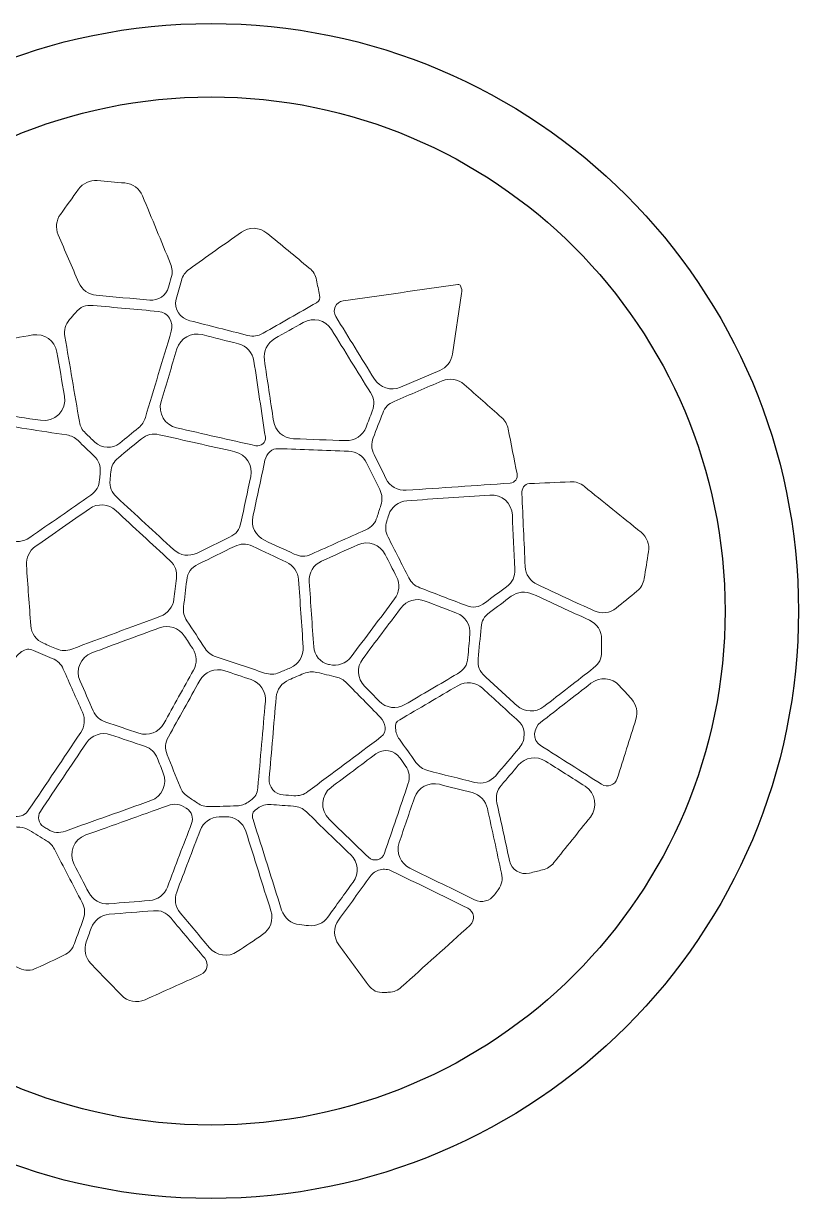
# Model space of a CAD drawing. Header units: inches. Extents: x 0 to 4, y 0 to 4.
# Drawn here: x 1.361 to 4, y 0 to 4 of the extents above; entities that cross this region are included whole.
import ezdxf

# ---------------------------------------------------------------- set-up
doc = ezdxf.new("R2010")
doc.units = ezdxf.units.IN
doc.header["$MEASUREMENT"] = 0
doc.layers.get('0').update_dxf_attribs({"lineweight": 25, "true_color": 0xffffff})
doc.layers.add('Default', color=7, linetype='Continuous', true_color=0xffffff)

msp = doc.modelspace()

# ---------------------------------------------------------------- linework, layer by layer
for radius in [2, 1.75]:
    msp.add_circle((2, 2), radius)
at = {"layer": 'Default', "lineweight": 9}
for points, knots in [([(1.487, 3.3503), (1.4724, 3.33), (1.4695, 3.3034), (1.4795, 3.2804), (1.4795, 3.2804), (1.5029, 3.2261), (1.5263, 3.1719), (1.5497, 3.1177), (1.5497, 3.1177), (1.5601, 3.0937), (1.5827, 3.0773), (1.6087, 3.0749), (1.6087, 3.0749), (1.6696, 3.0694), (1.7304, 3.0638), (1.7913, 3.0582), (1.7913, 3.0582), (1.8204, 3.0556), (1.8473, 3.0741), (1.8553, 3.1023), (1.8553, 3.1023), (1.8584, 3.1133), (1.8615, 3.1244), (1.8646, 3.1355), (1.8646, 3.1355), (1.8693, 3.1521), (1.8685, 3.1662), (1.8619, 3.1821), (1.8619, 3.1821), (1.8301, 3.2591), (1.7983, 3.3362), (1.7665, 3.4132), (1.7665, 3.4132), (1.7563, 3.4379), (1.7332, 3.4549), (1.7066, 3.4571), (1.7066, 3.4571), (1.6752, 3.4598), (1.6438, 3.4624), (1.6124, 3.4651), (1.6124, 3.4651), (1.5874, 3.4672), (1.5631, 3.4561), (1.5485, 3.4357), (1.5485, 3.4357), (1.528, 3.4072), (1.5075, 3.3788), (1.487, 3.3503)], [0, 0, 0, 0, 0.076923, 0.076923, 0.076923, 0.076923, 0.153846, 0.153846, 0.153846, 0.153846, 0.230769, 0.230769, 0.230769, 0.230769, 0.307692, 0.307692, 0.307692, 0.307692, 0.384615, 0.384615, 0.384615, 0.384615, 0.461538, 0.461538, 0.461538, 0.461538, 0.538462, 0.538462, 0.538462, 0.538462, 0.615385, 0.615385, 0.615385, 0.615385, 0.692308, 0.692308, 0.692308, 0.692308, 0.769231, 0.769231, 0.769231, 0.769231, 0.846154, 0.846154, 0.846154, 0.846154, 1, 1, 1, 1]), ([(1.9262, 3.164), (1.9118, 3.1539), (1.9036, 3.1421), (1.8988, 3.1252), (1.8988, 3.1252), (1.8928, 3.104), (1.8869, 3.0828), (1.8809, 3.0616), (1.8809, 3.0616), (1.8714, 3.0278), (1.8957, 2.9963), (1.9278, 2.9882), (1.9278, 2.9882), (1.9933, 2.9716), (2.0588, 2.955), (2.1243, 2.9384), (2.1243, 2.9384), (2.144, 2.9334), (2.1595, 2.9356), (2.1771, 2.9456), (2.1771, 2.9456), (2.2379, 2.9802), (2.2986, 3.0148), (2.3594, 3.0494), (2.3594, 3.0494), (2.3706, 3.0558), (2.3718, 3.0635), (2.3694, 3.0752), (2.3694, 3.0752), (2.3659, 3.0924), (2.3624, 3.1096), (2.3589, 3.1267), (2.3589, 3.1267), (2.3554, 3.144), (2.348, 3.1563), (2.3343, 3.1675), (2.3343, 3.1675), (2.2862, 3.2072), (2.238, 3.2469), (2.1898, 3.2866), (2.1898, 3.2866), (2.1649, 3.3071), (2.1294, 3.3083), (2.1031, 3.2897), (2.1031, 3.2897), (2.0441, 3.2478), (1.9852, 3.2059), (1.9262, 3.164)], [0, 0, 0, 0, 0.076923, 0.076923, 0.076923, 0.076923, 0.153846, 0.153846, 0.153846, 0.153846, 0.230769, 0.230769, 0.230769, 0.230769, 0.307692, 0.307692, 0.307692, 0.307692, 0.384615, 0.384615, 0.384615, 0.384615, 0.461538, 0.461538, 0.461538, 0.461538, 0.538462, 0.538462, 0.538462, 0.538462, 0.615385, 0.615385, 0.615385, 0.615385, 0.692308, 0.692308, 0.692308, 0.692308, 0.769231, 0.769231, 0.769231, 0.769231, 0.846154, 0.846154, 0.846154, 0.846154, 1, 1, 1, 1]), ([(2.556, 2.7897), (2.5122, 2.8605), (2.4684, 2.9313), (2.4247, 3.0021), (2.4247, 3.0021), (2.4111, 3.0239), (2.4245, 3.0525), (2.45, 3.0561), (2.45, 3.0561), (2.5802, 3.0745), (2.7104, 3.0929), (2.8406, 3.1112)], [0, 0, 0, 0, 0.25, 0.25, 0.25, 0.25, 0.5, 0.5, 0.5, 0.5, 1, 1, 1, 1]), ([(1.5986, 3.04), (1.5723, 3.0425), (1.5551, 3.0355), (1.5379, 3.0154), (1.5379, 3.0154), (1.5314, 3.0079), (1.5249, 3.0003), (1.5184, 2.9927), (1.5184, 2.9927), (1.5029, 2.9746), (1.4983, 2.9578), (1.5023, 2.9343), (1.5023, 2.9343), (1.5188, 2.8377), (1.5352, 2.7411), (1.5517, 2.6446), (1.5517, 2.6446), (1.5545, 2.6284), (1.5608, 2.6164), (1.5727, 2.6051), (1.5727, 2.6051), (1.5831, 2.5951), (1.5935, 2.5851), (1.6039, 2.5751), (1.6039, 2.5751), (1.6273, 2.5526), (1.6639, 2.5511), (1.6891, 2.5716), (1.6891, 2.5716), (1.7103, 2.589), (1.7316, 2.6063), (1.7529, 2.6236), (1.7529, 2.6236), (1.7646, 2.6331), (1.7718, 2.6438), (1.7762, 2.6584), (1.7762, 2.6584), (1.8056, 2.7564), (1.8351, 2.8544), (1.8646, 2.9524), (1.8646, 2.9524), (1.874, 2.9838), (1.8531, 3.0167), (1.8201, 3.0198), (1.8201, 3.0198), (1.7462, 3.0265), (1.6724, 3.0333), (1.5986, 3.04)], [0, 0, 0, 0, 0.076923, 0.076923, 0.076923, 0.076923, 0.153846, 0.153846, 0.153846, 0.153846, 0.230769, 0.230769, 0.230769, 0.230769, 0.307692, 0.307692, 0.307692, 0.307692, 0.384615, 0.384615, 0.384615, 0.384615, 0.461538, 0.461538, 0.461538, 0.461538, 0.538462, 0.538462, 0.538462, 0.538462, 0.615385, 0.615385, 0.615385, 0.615385, 0.692308, 0.692308, 0.692308, 0.692308, 0.769231, 0.769231, 0.769231, 0.769231, 0.846154, 0.846154, 0.846154, 0.846154, 1, 1, 1, 1]), ([(2.41, 2.958), (2.3898, 2.9907), (2.3474, 3.0015), (2.314, 2.9825), (2.314, 2.9825), (2.2816, 2.964), (2.2491, 2.9455), (2.2167, 2.9271), (2.2167, 2.9271), (2.1911, 2.9125), (2.1771, 2.8836), (2.1815, 2.8545), (2.1815, 2.8545), (2.1918, 2.7853), (2.2022, 2.7162), (2.2126, 2.6471), (2.2126, 2.6471), (2.2177, 2.6131), (2.2462, 2.5876), (2.2805, 2.5864), (2.2805, 2.5864), (2.3399, 2.5842), (2.3992, 2.582), (2.4586, 2.5799), (2.4586, 2.5799), (2.489, 2.5788), (2.5169, 2.5972), (2.5278, 2.6257), (2.5278, 2.6257), (2.5348, 2.6439), (2.5417, 2.6621), (2.5487, 2.6803), (2.5487, 2.6803), (2.5577, 2.7039), (2.556, 2.7219), (2.5428, 2.7434), (2.5428, 2.7434), (2.4985, 2.8149), (2.4542, 2.8865), (2.41, 2.958)], [0, 0, 0, 0, 0.090909, 0.090909, 0.090909, 0.090909, 0.181818, 0.181818, 0.181818, 0.181818, 0.272727, 0.272727, 0.272727, 0.272727, 0.363636, 0.363636, 0.363636, 0.363636, 0.454545, 0.454545, 0.454545, 0.454545, 0.545455, 0.545455, 0.545455, 0.545455, 0.636364, 0.636364, 0.636364, 0.636364, 0.727273, 0.727273, 0.727273, 0.727273, 0.818182, 0.818182, 0.818182, 0.818182, 1, 1, 1, 1]), ([(1.4751, 2.8813), (1.4685, 2.9203), (1.4315, 2.9464), (1.3926, 2.9396), (1.3926, 2.9396), (1.353, 2.9328), (1.3135, 2.9259), (1.2739, 2.919), (1.2739, 2.919), (1.2402, 2.9131), (1.2154, 2.8842), (1.2148, 2.85), (1.2148, 2.85), (1.2142, 2.8144), (1.2135, 2.7789), (1.2129, 2.7434), (1.2129, 2.7434), (1.2123, 2.7077), (1.2381, 2.677), (1.2734, 2.6716), (1.2734, 2.6716), (1.3221, 2.6641), (1.3708, 2.6566), (1.4195, 2.6491), (1.4195, 2.6491), (1.4676, 2.6416), (1.5089, 2.6835), (1.5007, 2.7316), (1.5007, 2.7316), (1.4922, 2.7815), (1.4837, 2.8314), (1.4751, 2.8813)], [0, 0, 0, 0, 0.111111, 0.111111, 0.111111, 0.111111, 0.222222, 0.222222, 0.222222, 0.222222, 0.333333, 0.333333, 0.333333, 0.333333, 0.444444, 0.444444, 0.444444, 0.444444, 0.555556, 0.555556, 0.555556, 0.555556, 0.666667, 0.666667, 0.666667, 0.666667, 0.777778, 0.777778, 0.777778, 0.777778, 1, 1, 1, 1]), ([(2.1459, 2.851), (2.1417, 2.8794), (2.1208, 2.9025), (2.0929, 2.9096), (2.0929, 2.9096), (2.0518, 2.92), (2.0107, 2.9304), (1.9696, 2.9408), (1.9696, 2.9408), (1.9326, 2.9502), (1.8947, 2.9288), (1.8837, 2.8922), (1.8837, 2.8922), (1.8658, 2.8326), (1.8479, 2.7731), (1.83, 2.7135), (1.83, 2.7135), (1.8181, 2.6739), (1.8423, 2.6325), (1.8826, 2.6234), (1.8826, 2.6234), (1.9724, 2.6032), (2.0622, 2.5829), (2.152, 2.5627), (2.152, 2.5627), (2.17, 2.5587), (2.1876, 2.573), (2.1848, 2.5917), (2.1848, 2.5917), (2.1719, 2.6782), (2.1589, 2.7646), (2.1459, 2.851)], [0, 0, 0, 0, 0.111111, 0.111111, 0.111111, 0.111111, 0.222222, 0.222222, 0.222222, 0.222222, 0.333333, 0.333333, 0.333333, 0.333333, 0.444444, 0.444444, 0.444444, 0.444444, 0.555556, 0.555556, 0.555556, 0.555556, 0.666667, 0.666667, 0.666667, 0.666667, 0.777778, 0.777778, 0.777778, 0.777778, 1, 1, 1, 1]), ([(2.623, 2.7136), (2.6033, 2.7052), (2.5919, 2.6935), (2.5843, 2.6735), (2.5843, 2.6735), (2.5736, 2.6456), (2.5629, 2.6177), (2.5522, 2.5898), (2.5522, 2.5898), (2.5443, 2.5691), (2.5451, 2.5525), (2.5549, 2.5327), (2.5549, 2.5327), (2.5684, 2.5053), (2.582, 2.4779), (2.5955, 2.4505), (2.5955, 2.4505), (2.6083, 2.4246), (2.6355, 2.4089), (2.6644, 2.4109), (2.6644, 2.4109), (2.7824, 2.419), (2.9003, 2.4272), (3.0183, 2.4353), (3.0183, 2.4353), (3.0342, 2.4364), (3.045, 2.4513), (3.0419, 2.4667), (3.0419, 2.4667), (3.0318, 2.5176), (3.0216, 2.5686), (3.0115, 2.6195), (3.0115, 2.6195), (3.0082, 2.6359), (3.0013, 2.6479), (2.9888, 2.659), (2.9888, 2.659), (2.9466, 2.6964), (2.9043, 2.7338), (2.8621, 2.7712), (2.8621, 2.7712), (2.8415, 2.7895), (2.8122, 2.7942), (2.7868, 2.7834), (2.7868, 2.7834), (2.7322, 2.7602), (2.6776, 2.7369), (2.623, 2.7136)], [0, 0, 0, 0, 0.076923, 0.076923, 0.076923, 0.076923, 0.153846, 0.153846, 0.153846, 0.153846, 0.230769, 0.230769, 0.230769, 0.230769, 0.307692, 0.307692, 0.307692, 0.307692, 0.384615, 0.384615, 0.384615, 0.384615, 0.461538, 0.461538, 0.461538, 0.461538, 0.538462, 0.538462, 0.538462, 0.538462, 0.615385, 0.615385, 0.615385, 0.615385, 0.692308, 0.692308, 0.692308, 0.692308, 0.769231, 0.769231, 0.769231, 0.769231, 0.846154, 0.846154, 0.846154, 0.846154, 1, 1, 1, 1]), ([(1.3104, 2.2442), (1.3337, 2.2328), (1.3613, 2.2349), (1.3826, 2.2497), (1.3826, 2.2497), (1.4518, 2.2981), (1.521, 2.3464), (1.5902, 2.3947), (1.5902, 2.3947), (1.6097, 2.4083), (1.6184, 2.4234), (1.6205, 2.4471), (1.6205, 2.4471), (1.6211, 2.455), (1.6218, 2.463), (1.6225, 2.471), (1.6225, 2.471), (1.6246, 2.4952), (1.6184, 2.5117), (1.6008, 2.5286), (1.6008, 2.5286), (1.5829, 2.5458), (1.565, 2.563), (1.547, 2.5802), (1.547, 2.5802), (1.5358, 2.591), (1.524, 2.5968), (1.5085, 2.5992), (1.5085, 2.5992), (1.418, 2.6132), (1.3275, 2.6272), (1.2369, 2.6411), (1.2369, 2.6411), (1.2106, 2.6452), (1.1929, 2.6392), (1.1745, 2.6199), (1.1745, 2.6199), (1.1681, 2.6133), (1.1618, 2.6066), (1.1554, 2.6), (1.1554, 2.6), (1.14, 2.5838), (1.1343, 2.568), (1.1358, 2.5457), (1.1358, 2.5457), (1.1401, 2.4848), (1.1443, 2.4239), (1.1486, 2.363), (1.1486, 2.363), (1.1504, 2.3377), (1.1655, 2.3151), (1.1884, 2.3039), (1.1884, 2.3039), (1.229, 2.284), (1.2697, 2.2641), (1.3104, 2.2442)], [0, 0, 0, 0, 0.066667, 0.066667, 0.066667, 0.066667, 0.133333, 0.133333, 0.133333, 0.133333, 0.2, 0.2, 0.2, 0.2, 0.266667, 0.266667, 0.266667, 0.266667, 0.333333, 0.333333, 0.333333, 0.333333, 0.4, 0.4, 0.4, 0.4, 0.466667, 0.466667, 0.466667, 0.466667, 0.533333, 0.533333, 0.533333, 0.533333, 0.6, 0.6, 0.6, 0.6, 0.666667, 0.666667, 0.666667, 0.666667, 0.733333, 0.733333, 0.733333, 0.733333, 0.8, 0.8, 0.8, 0.8, 0.866667, 0.866667, 0.866667, 0.866667, 1, 1, 1, 1]), ([(1.8237, 2.6001), (1.7996, 2.6055), (1.7822, 2.6015), (1.763, 2.5858), (1.763, 2.5858), (1.7368, 2.5645), (1.7107, 2.5432), (1.6845, 2.5219), (1.6845, 2.5219), (1.668, 2.5085), (1.6603, 2.4941), (1.6585, 2.4728), (1.6585, 2.4728), (1.6577, 2.4639), (1.6569, 2.4549), (1.6562, 2.446), (1.6562, 2.446), (1.654, 2.4211), (1.6605, 2.4044), (1.6788, 2.3874), (1.6788, 2.3874), (1.7433, 2.3279), (1.8078, 2.2683), (1.8723, 2.2088), (1.8723, 2.2088), (1.894, 2.1888), (1.9256, 2.1842), (1.9521, 2.1971), (1.9521, 2.1971), (1.9891, 2.2152), (2.0262, 2.2333), (2.0632, 2.2514), (2.0632, 2.2514), (2.0855, 2.2623), (2.0964, 2.2764), (2.1016, 2.3006), (2.1016, 2.3006), (2.1128, 2.353), (2.1239, 2.4053), (2.1351, 2.4577), (2.1351, 2.4577), (2.1433, 2.4959), (2.1191, 2.5336), (2.081, 2.5422), (2.081, 2.5422), (1.9952, 2.5615), (1.9095, 2.5808), (1.8237, 2.6001)], [0, 0, 0, 0, 0.076923, 0.076923, 0.076923, 0.076923, 0.153846, 0.153846, 0.153846, 0.153846, 0.230769, 0.230769, 0.230769, 0.230769, 0.307692, 0.307692, 0.307692, 0.307692, 0.384615, 0.384615, 0.384615, 0.384615, 0.461538, 0.461538, 0.461538, 0.461538, 0.538462, 0.538462, 0.538462, 0.538462, 0.615385, 0.615385, 0.615385, 0.615385, 0.692308, 0.692308, 0.692308, 0.692308, 0.769231, 0.769231, 0.769231, 0.769231, 0.846154, 0.846154, 0.846154, 0.846154, 1, 1, 1, 1]), ([(2.2003, 2.5424), (2.1912, 2.5343), (2.186, 2.5255), (2.1835, 2.5136), (2.1835, 2.5136), (2.1698, 2.4491), (2.156, 2.3847), (2.1423, 2.3203), (2.1423, 2.3203), (2.1353, 2.2877), (2.1518, 2.2547), (2.182, 2.2407), (2.182, 2.2407), (2.2155, 2.2251), (2.2491, 2.2095), (2.2826, 2.194), (2.2826, 2.194), (2.3036, 2.1842), (2.3207, 2.1841), (2.3418, 2.1936), (2.3418, 2.1936), (2.4034, 2.2212), (2.4649, 2.2487), (2.5265, 2.2763), (2.5265, 2.2763), (2.5472, 2.2856), (2.5584, 2.2982), (2.5653, 2.3198), (2.5653, 2.3198), (2.5696, 2.3333), (2.5738, 2.3467), (2.5781, 2.3602), (2.5781, 2.3602), (2.5842, 2.3795), (2.583, 2.3952), (2.5741, 2.4133), (2.5741, 2.4133), (2.5591, 2.4436), (2.5442, 2.4739), (2.5292, 2.5041), (2.5292, 2.5041), (2.5176, 2.5276), (2.494, 2.5429), (2.4678, 2.5438), (2.4678, 2.5438), (2.3881, 2.5467), (2.3084, 2.5497), (2.2287, 2.5526), (2.2287, 2.5526), (2.2172, 2.553), (2.2088, 2.55), (2.2003, 2.5424)], [0, 0, 0, 0, 0.071429, 0.071429, 0.071429, 0.071429, 0.142857, 0.142857, 0.142857, 0.142857, 0.214286, 0.214286, 0.214286, 0.214286, 0.285714, 0.285714, 0.285714, 0.285714, 0.357143, 0.357143, 0.357143, 0.357143, 0.428571, 0.428571, 0.428571, 0.428571, 0.5, 0.5, 0.5, 0.5, 0.571429, 0.571429, 0.571429, 0.571429, 0.642857, 0.642857, 0.642857, 0.642857, 0.714286, 0.714286, 0.714286, 0.714286, 0.785714, 0.785714, 0.785714, 0.785714, 0.857143, 0.857143, 0.857143, 0.857143, 1, 1, 1, 1]), ([(3.271, 2.4239), (3.2563, 2.4358), (3.242, 2.4405), (3.2231, 2.4397), (3.2231, 2.4397), (3.1767, 2.4377), (3.1303, 2.4357), (3.0839, 2.4337), (3.0839, 2.4337), (3.0666, 2.433), (3.0574, 2.4151), (3.0581, 2.3998), (3.0581, 2.3998), (3.0619, 2.3169), (3.0656, 2.2341), (3.0694, 2.1513), (3.0694, 2.1513), (3.0706, 2.1246), (3.0866, 2.1009), (3.1108, 2.0897), (3.1108, 2.0897), (3.1754, 2.0599), (3.2399, 2.0301), (3.3045, 2.0003), (3.3045, 2.0003), (3.3293, 1.9889), (3.3584, 1.9926), (3.3795, 2.0099), (3.3795, 2.0099), (3.4029, 2.0289), (3.4262, 2.048), (3.4495, 2.067), (3.4495, 2.067), (3.4642, 2.0791), (3.4718, 2.0922), (3.4748, 2.1109), (3.4748, 2.1109), (3.4797, 2.1411), (3.4845, 2.1712), (3.4894, 2.2013), (3.4894, 2.2013), (3.4934, 2.2266), (3.4837, 2.2521), (3.4638, 2.2681), (3.4638, 2.2681), (3.3995, 2.3201), (3.3352, 2.372), (3.271, 2.4239)], [0, 0, 0, 0, 0.076923, 0.076923, 0.076923, 0.076923, 0.153846, 0.153846, 0.153846, 0.153846, 0.230769, 0.230769, 0.230769, 0.230769, 0.307692, 0.307692, 0.307692, 0.307692, 0.384615, 0.384615, 0.384615, 0.384615, 0.461538, 0.461538, 0.461538, 0.461538, 0.538462, 0.538462, 0.538462, 0.538462, 0.615385, 0.615385, 0.615385, 0.615385, 0.692308, 0.692308, 0.692308, 0.692308, 0.769231, 0.769231, 0.769231, 0.769231, 0.846154, 0.846154, 0.846154, 0.846154, 1, 1, 1, 1]), ([(1.882, 2.1111), (1.8851, 2.1371), (1.8787, 2.1543), (1.8595, 2.172), (1.8595, 2.172), (1.7981, 2.2288), (1.7367, 2.2855), (1.6752, 2.3422), (1.6752, 2.3422), (1.6506, 2.3649), (1.6135, 2.3675), (1.586, 2.3483), (1.586, 2.3483), (1.5245, 2.3053), (1.463, 2.2624), (1.4015, 2.2194), (1.4015, 2.2194), (1.3809, 2.205), (1.3694, 2.1808), (1.3712, 2.1558), (1.3712, 2.1558), (1.3762, 2.0874), (1.3811, 2.019), (1.3861, 1.9505), (1.3861, 1.9505), (1.388, 1.9238), (1.4048, 1.9004), (1.4295, 1.89), (1.4295, 1.89), (1.4441, 1.8838), (1.4587, 1.8777), (1.4733, 1.8715), (1.4733, 1.8715), (1.4916, 1.8638), (1.5072, 1.8634), (1.5258, 1.8703), (1.5258, 1.8703), (1.6263, 1.9076), (1.7269, 1.9448), (1.8274, 1.982), (1.8274, 1.982), (1.8525, 1.9913), (1.8703, 2.0138), (1.8735, 2.0404), (1.8735, 2.0404), (1.8763, 2.064), (1.8791, 2.0876), (1.882, 2.1111)], [0, 0, 0, 0, 0.076923, 0.076923, 0.076923, 0.076923, 0.153846, 0.153846, 0.153846, 0.153846, 0.230769, 0.230769, 0.230769, 0.230769, 0.307692, 0.307692, 0.307692, 0.307692, 0.384615, 0.384615, 0.384615, 0.384615, 0.461538, 0.461538, 0.461538, 0.461538, 0.538462, 0.538462, 0.538462, 0.538462, 0.615385, 0.615385, 0.615385, 0.615385, 0.692308, 0.692308, 0.692308, 0.692308, 0.769231, 0.769231, 0.769231, 0.769231, 0.846154, 0.846154, 0.846154, 0.846154, 1, 1, 1, 1]), ([(2.6729, 2.1134), (2.6817, 2.0962), (2.693, 2.086), (2.711, 2.0791), (2.711, 2.0791), (2.7626, 2.0592), (2.8142, 2.0394), (2.8658, 2.0196), (2.8658, 2.0196), (2.8922, 2.0094), (2.9113, 2.012), (2.934, 2.029), (2.934, 2.029), (2.9578, 2.0467), (2.9817, 2.0645), (3.0055, 2.0823), (3.0055, 2.0823), (3.0272, 2.0985), (3.0353, 2.1155), (3.0341, 2.1427), (3.0341, 2.1427), (3.0313, 2.2041), (3.0285, 2.2654), (3.0257, 2.3268), (3.0257, 2.3268), (3.0239, 2.3669), (2.9895, 2.3975), (2.9496, 2.3948), (2.9496, 2.3948), (2.8551, 2.3883), (2.7606, 2.3818), (2.6662, 2.3753), (2.6662, 2.3753), (2.6379, 2.3733), (2.6137, 2.3543), (2.6051, 2.3273), (2.6051, 2.3273), (2.6028, 2.3201), (2.6005, 2.3129), (2.5983, 2.3058), (2.5983, 2.3058), (2.592, 2.2861), (2.5933, 2.2702), (2.6026, 2.2519), (2.6026, 2.2519), (2.6261, 2.2057), (2.6495, 2.1595), (2.6729, 2.1134)], [0, 0, 0, 0, 0.076923, 0.076923, 0.076923, 0.076923, 0.153846, 0.153846, 0.153846, 0.153846, 0.230769, 0.230769, 0.230769, 0.230769, 0.307692, 0.307692, 0.307692, 0.307692, 0.384615, 0.384615, 0.384615, 0.384615, 0.461538, 0.461538, 0.461538, 0.461538, 0.538462, 0.538462, 0.538462, 0.538462, 0.615385, 0.615385, 0.615385, 0.615385, 0.692308, 0.692308, 0.692308, 0.692308, 0.769231, 0.769231, 0.769231, 0.769231, 0.846154, 0.846154, 0.846154, 0.846154, 1, 1, 1, 1]), ([(2.3761, 2.1698), (2.3488, 2.1576), (2.332, 2.1297), (2.3341, 2.0998), (2.3341, 2.0998), (2.3392, 2.0258), (2.3443, 1.9519), (2.3495, 1.8779), (2.3495, 1.8779), (2.3515, 1.8491), (2.3719, 1.8249), (2.4, 1.8183), (2.4, 1.8183), (2.4011, 1.818), (2.4021, 1.8178), (2.4032, 1.8175), (2.4032, 1.8175), (2.4308, 1.8109), (2.4596, 1.8213), (2.4767, 1.844), (2.4767, 1.844), (2.5261, 1.9097), (2.5755, 1.9754), (2.6249, 2.041), (2.6249, 2.041), (2.6412, 2.0628), (2.6438, 2.092), (2.6315, 2.1162), (2.6315, 2.1162), (2.6186, 2.1417), (2.6057, 2.1671), (2.5928, 2.1925), (2.5928, 2.1925), (2.5755, 2.2265), (2.5347, 2.2409), (2.5, 2.2253), (2.5, 2.2253), (2.4587, 2.2068), (2.4174, 2.1883), (2.3761, 2.1698)], [0, 0, 0, 0, 0.090909, 0.090909, 0.090909, 0.090909, 0.181818, 0.181818, 0.181818, 0.181818, 0.272727, 0.272727, 0.272727, 0.272727, 0.363636, 0.363636, 0.363636, 0.363636, 0.454545, 0.454545, 0.454545, 0.454545, 0.545455, 0.545455, 0.545455, 0.545455, 0.636364, 0.636364, 0.636364, 0.636364, 0.727273, 0.727273, 0.727273, 0.727273, 0.818182, 0.818182, 0.818182, 0.818182, 1, 1, 1, 1]), ([(2.141, 2.2204), (2.1191, 2.2306), (2.1015, 2.2304), (2.0797, 2.2198), (2.0797, 2.2198), (2.0386, 2.1997), (1.9976, 2.1796), (1.9565, 2.1595), (1.9565, 2.1595), (1.9314, 2.1473), (1.9203, 2.1317), (1.917, 2.1039), (1.917, 2.1039), (1.9135, 2.0741), (1.9099, 2.0443), (1.9063, 2.0145), (1.9063, 2.0145), (1.9041, 1.9963), (1.9075, 1.982), (1.9176, 1.9667), (1.9176, 1.9667), (1.9384, 1.9353), (1.9591, 1.9038), (1.9799, 1.8723), (1.9799, 1.8723), (1.9894, 1.858), (2.0006, 1.8494), (2.0169, 1.8439), (2.0169, 1.8439), (2.072, 1.8256), (2.1271, 1.8072), (2.1823, 1.7888), (2.1823, 1.7888), (2.2002, 1.7828), (2.2153, 1.7834), (2.2327, 1.7908), (2.2327, 1.7908), (2.2453, 1.7961), (2.2578, 1.8014), (2.2704, 1.8068), (2.2704, 1.8068), (2.2984, 1.8187), (2.3158, 1.847), (2.3137, 1.8774), (2.3137, 1.8774), (2.3084, 1.9539), (2.3031, 2.0304), (2.2978, 2.1069), (2.2978, 2.1069), (2.296, 2.1328), (2.2803, 2.1557), (2.2567, 2.1667), (2.2567, 2.1667), (2.2181, 2.1846), (2.1796, 2.2025), (2.141, 2.2204)], [0, 0, 0, 0, 0.066667, 0.066667, 0.066667, 0.066667, 0.133333, 0.133333, 0.133333, 0.133333, 0.2, 0.2, 0.2, 0.2, 0.266667, 0.266667, 0.266667, 0.266667, 0.333333, 0.333333, 0.333333, 0.333333, 0.4, 0.4, 0.4, 0.4, 0.466667, 0.466667, 0.466667, 0.466667, 0.533333, 0.533333, 0.533333, 0.533333, 0.6, 0.6, 0.6, 0.6, 0.666667, 0.666667, 0.666667, 0.666667, 0.733333, 0.733333, 0.733333, 0.733333, 0.8, 0.8, 0.8, 0.8, 0.866667, 0.866667, 0.866667, 0.866667, 1, 1, 1, 1]), ([(2.8392, 1.7866), (2.8618, 1.7998), (2.8717, 1.8154), (2.8741, 1.8415), (2.8741, 1.8415), (2.8765, 1.8676), (2.8789, 1.8936), (2.8813, 1.9197), (2.8813, 1.9197), (2.8842, 1.9515), (2.8657, 1.9814), (2.8359, 1.9928), (2.8359, 1.9928), (2.8002, 2.0065), (2.7646, 2.0202), (2.729, 2.0339), (2.729, 2.0339), (2.6992, 2.0454), (2.6655, 2.0357), (2.6464, 2.0102), (2.6464, 2.0102), (2.603, 1.9525), (2.5596, 1.8948), (2.5162, 1.8371), (2.5162, 1.8371), (2.495, 1.809), (2.4975, 1.7695), (2.5222, 1.7443), (2.5222, 1.7443), (2.539, 1.7272), (2.5558, 1.71), (2.5726, 1.6928), (2.5726, 1.6928), (2.5955, 1.6694), (2.6314, 1.6646), (2.6597, 1.6812), (2.6597, 1.6812), (2.7195, 1.7163), (2.7793, 1.7515), (2.8392, 1.7866)], [0, 0, 0, 0, 0.090909, 0.090909, 0.090909, 0.090909, 0.181818, 0.181818, 0.181818, 0.181818, 0.272727, 0.272727, 0.272727, 0.272727, 0.363636, 0.363636, 0.363636, 0.363636, 0.454545, 0.454545, 0.454545, 0.454545, 0.545455, 0.545455, 0.545455, 0.545455, 0.636364, 0.636364, 0.636364, 0.636364, 0.727273, 0.727273, 0.727273, 0.727273, 0.818182, 0.818182, 0.818182, 0.818182, 1, 1, 1, 1]), ([(3.3298, 1.9037), (3.3298, 1.9316), (3.3136, 1.9569), (3.2883, 1.9685), (3.2883, 1.9685), (3.2238, 1.9983), (3.1593, 2.0281), (3.0947, 2.0578), (3.0947, 2.0578), (3.071, 2.0688), (3.0431, 2.0659), (3.0222, 2.0502), (3.0222, 2.0502), (2.9974, 2.0317), (2.9726, 2.0132), (2.9478, 1.9947), (2.9478, 1.9947), (2.9297, 1.9812), (2.9215, 1.9665), (2.9194, 1.9441), (2.9194, 1.9441), (2.9161, 1.9083), (2.9128, 1.8726), (2.9095, 1.8368), (2.9095, 1.8368), (2.9072, 1.8116), (2.9137, 1.7947), (2.9324, 1.7776), (2.9324, 1.7776), (2.9686, 1.7445), (3.0049, 1.7114), (3.0411, 1.6783), (3.0411, 1.6783), (3.0668, 1.6548), (3.1056, 1.6533), (3.133, 1.6746), (3.133, 1.6746), (3.1894, 1.7184), (3.2458, 1.7622), (3.3022, 1.806), (3.3022, 1.806), (3.3219, 1.8213), (3.3298, 1.8374), (3.3298, 1.8624), (3.3298, 1.8624), (3.3298, 1.8762), (3.3298, 1.8899), (3.3298, 1.9037)], [0, 0, 0, 0, 0.076923, 0.076923, 0.076923, 0.076923, 0.153846, 0.153846, 0.153846, 0.153846, 0.230769, 0.230769, 0.230769, 0.230769, 0.307692, 0.307692, 0.307692, 0.307692, 0.384615, 0.384615, 0.384615, 0.384615, 0.461538, 0.461538, 0.461538, 0.461538, 0.538462, 0.538462, 0.538462, 0.538462, 0.615385, 0.615385, 0.615385, 0.615385, 0.692308, 0.692308, 0.692308, 0.692308, 0.769231, 0.769231, 0.769231, 0.769231, 0.846154, 0.846154, 0.846154, 0.846154, 1, 1, 1, 1]), ([(1.5943, 1.8576), (1.5556, 1.8433), (1.5371, 1.7994), (1.5538, 1.7617), (1.5538, 1.7617), (1.5689, 1.728), (1.5839, 1.6942), (1.5989, 1.6604), (1.5989, 1.6604), (1.608, 1.6401), (1.6203, 1.6289), (1.6414, 1.6218), (1.6414, 1.6218), (1.6789, 1.6092), (1.7164, 1.5965), (1.754, 1.5839), (1.754, 1.5839), (1.7866, 1.5729), (1.8223, 1.5868), (1.8391, 1.6168), (1.8391, 1.6168), (1.8727, 1.6773), (1.9064, 1.7377), (1.9401, 1.7981), (1.9401, 1.7981), (1.953, 1.8214), (1.9519, 1.8499), (1.9373, 1.8721), (1.9373, 1.8721), (1.9278, 1.8865), (1.9183, 1.9009), (1.9088, 1.9153), (1.9088, 1.9153), (1.8906, 1.943), (1.8556, 1.9544), (1.8245, 1.9429), (1.8245, 1.9429), (1.7478, 1.9145), (1.671, 1.8861), (1.5943, 1.8576)], [0, 0, 0, 0, 0.090909, 0.090909, 0.090909, 0.090909, 0.181818, 0.181818, 0.181818, 0.181818, 0.272727, 0.272727, 0.272727, 0.272727, 0.363636, 0.363636, 0.363636, 0.363636, 0.454545, 0.454545, 0.454545, 0.454545, 0.545455, 0.545455, 0.545455, 0.545455, 0.636364, 0.636364, 0.636364, 0.636364, 0.727273, 0.727273, 0.727273, 0.727273, 0.818182, 0.818182, 0.818182, 0.818182, 1, 1, 1, 1]), ([(1.4969, 1.8019), (1.4888, 1.82), (1.4778, 1.8309), (1.4595, 1.8386), (1.4595, 1.8386), (1.4382, 1.8476), (1.4169, 1.8566), (1.3956, 1.8656), (1.3956, 1.8656), (1.3803, 1.8721), (1.3689, 1.871), (1.3552, 1.8616), (1.3552, 1.8616), (1.3546, 1.8612), (1.354, 1.8608), (1.3535, 1.8605), (1.3535, 1.8605), (1.3393, 1.8508), (1.3308, 1.8395), (1.3256, 1.8231), (1.3256, 1.8231), (1.2844, 1.6938), (1.2432, 1.5644), (1.202, 1.4351), (1.202, 1.4351), (1.1929, 1.4063), (1.2028, 1.3749), (1.2268, 1.3566), (1.2268, 1.3566), (1.2445, 1.3432), (1.2622, 1.3297), (1.2799, 1.3163), (1.2799, 1.3163), (1.2914, 1.3075), (1.3031, 1.3031), (1.3175, 1.302), (1.3175, 1.302), (1.3224, 1.3016), (1.3274, 1.3012), (1.3323, 1.3008), (1.3323, 1.3008), (1.3544, 1.2991), (1.3676, 1.3055), (1.38, 1.3238), (1.38, 1.3238), (1.4387, 1.4114), (1.4975, 1.4989), (1.5563, 1.5864), (1.5563, 1.5864), (1.57, 1.6068), (1.5722, 1.6328), (1.5622, 1.6552), (1.5622, 1.6552), (1.5405, 1.7041), (1.5187, 1.753), (1.4969, 1.8019)], [0, 0, 0, 0, 0.066667, 0.066667, 0.066667, 0.066667, 0.133333, 0.133333, 0.133333, 0.133333, 0.2, 0.2, 0.2, 0.2, 0.266667, 0.266667, 0.266667, 0.266667, 0.333333, 0.333333, 0.333333, 0.333333, 0.4, 0.4, 0.4, 0.4, 0.466667, 0.466667, 0.466667, 0.466667, 0.533333, 0.533333, 0.533333, 0.533333, 0.6, 0.6, 0.6, 0.6, 0.666667, 0.666667, 0.666667, 0.666667, 0.733333, 0.733333, 0.733333, 0.733333, 0.8, 0.8, 0.8, 0.8, 0.866667, 0.866667, 0.866667, 0.866667, 1, 1, 1, 1]), ([(1.8944, 1.401), (1.9001, 1.3868), (1.9082, 1.3768), (1.9208, 1.3683), (1.9208, 1.3683), (1.9317, 1.3609), (1.9426, 1.3535), (1.9535, 1.3462), (1.9535, 1.3462), (1.9667, 1.3372), (1.9796, 1.3335), (1.9955, 1.334), (1.9955, 1.334), (2.0263, 1.3349), (2.057, 1.3358), (2.0877, 1.3367), (2.0877, 1.3367), (2.1026, 1.3371), (2.1146, 1.3411), (2.1268, 1.3497), (2.1268, 1.3497), (2.1292, 1.3514), (2.1317, 1.3532), (2.1342, 1.3549), (2.1342, 1.3549), (2.1503, 1.3662), (2.1574, 1.3788), (2.1592, 1.3984), (2.1592, 1.3984), (2.1677, 1.4965), (2.1762, 1.5946), (2.1848, 1.6927), (2.1848, 1.6927), (2.1876, 1.7255), (2.1676, 1.7561), (2.1362, 1.7665), (2.1362, 1.7665), (2.1063, 1.7765), (2.0764, 1.7865), (2.0465, 1.7965), (2.0465, 1.7965), (2.014, 1.8073), (1.9783, 1.7935), (1.9616, 1.7635), (1.9616, 1.7635), (1.926, 1.6996), (1.8904, 1.6356), (1.8548, 1.5717), (1.8548, 1.5717), (1.843, 1.5506), (1.8419, 1.533), (1.8508, 1.5106), (1.8508, 1.5106), (1.8653, 1.4741), (1.8799, 1.4375), (1.8944, 1.401)], [0, 0, 0, 0, 0.066667, 0.066667, 0.066667, 0.066667, 0.133333, 0.133333, 0.133333, 0.133333, 0.2, 0.2, 0.2, 0.2, 0.266667, 0.266667, 0.266667, 0.266667, 0.333333, 0.333333, 0.333333, 0.333333, 0.4, 0.4, 0.4, 0.4, 0.466667, 0.466667, 0.466667, 0.466667, 0.533333, 0.533333, 0.533333, 0.533333, 0.6, 0.6, 0.6, 0.6, 0.666667, 0.666667, 0.666667, 0.666667, 0.733333, 0.733333, 0.733333, 0.733333, 0.8, 0.8, 0.8, 0.8, 0.866667, 0.866667, 0.866667, 0.866667, 1, 1, 1, 1]), ([(2.1977, 1.4295), (2.1952, 1.4009), (2.2166, 1.3759), (2.2451, 1.3739), (2.2451, 1.3739), (2.2575, 1.373), (2.2698, 1.3722), (2.2821, 1.3713), (2.2821, 1.3713), (2.3007, 1.37), (2.3149, 1.3742), (2.3298, 1.3853), (2.3298, 1.3853), (2.4127, 1.4473), (2.4955, 1.5093), (2.5784, 1.5712), (2.5784, 1.5712), (2.6012, 1.5883), (2.5933, 1.6207), (2.576, 1.6384), (2.576, 1.6384), (2.5377, 1.6775), (2.4994, 1.7166), (2.4611, 1.7557), (2.4611, 1.7557), (2.4512, 1.7659), (2.4405, 1.7719), (2.4267, 1.7752), (2.4267, 1.7752), (2.4045, 1.7805), (2.3824, 1.7858), (2.3603, 1.791), (2.3603, 1.791), (2.3444, 1.7948), (2.3309, 1.7937), (2.3159, 1.7873), (2.3159, 1.7873), (2.2989, 1.7801), (2.2819, 1.7729), (2.265, 1.7657), (2.265, 1.7657), (2.2407, 1.7554), (2.224, 1.7325), (2.2217, 1.7062), (2.2217, 1.7062), (2.2137, 1.614), (2.2057, 1.5217), (2.1977, 1.4295)], [0, 0, 0, 0, 0.076923, 0.076923, 0.076923, 0.076923, 0.153846, 0.153846, 0.153846, 0.153846, 0.230769, 0.230769, 0.230769, 0.230769, 0.307692, 0.307692, 0.307692, 0.307692, 0.384615, 0.384615, 0.384615, 0.384615, 0.461538, 0.461538, 0.461538, 0.461538, 0.538462, 0.538462, 0.538462, 0.538462, 0.615385, 0.615385, 0.615385, 0.615385, 0.692308, 0.692308, 0.692308, 0.692308, 0.769231, 0.769231, 0.769231, 0.769231, 0.846154, 0.846154, 0.846154, 0.846154, 1, 1, 1, 1]), ([(2.9242, 1.7368), (2.9011, 1.7579), (2.8669, 1.7615), (2.84, 1.7457), (2.84, 1.7457), (2.774, 1.707), (2.708, 1.6683), (2.6421, 1.6295), (2.6421, 1.6295), (2.6312, 1.6231), (2.6273, 1.6159), (2.628, 1.6033), (2.628, 1.6033), (2.628, 1.6024), (2.6281, 1.6015), (2.6281, 1.6007), (2.6281, 1.6007), (2.6289, 1.5865), (2.633, 1.5749), (2.6413, 1.5633), (2.6413, 1.5633), (2.66, 1.537), (2.6787, 1.5108), (2.6974, 1.4846), (2.6974, 1.4846), (2.708, 1.4697), (2.7201, 1.4614), (2.7378, 1.4569), (2.7378, 1.4569), (2.7909, 1.4433), (2.844, 1.4298), (2.8971, 1.4163), (2.8971, 1.4163), (2.9235, 1.4096), (2.9514, 1.4185), (2.969, 1.4392), (2.969, 1.4392), (2.9956, 1.4706), (3.0222, 1.5019), (3.0488, 1.5332), (3.0488, 1.5332), (3.0602, 1.5466), (3.0653, 1.5599), (3.0658, 1.5775), (3.0658, 1.5775), (3.0658, 1.5785), (3.0658, 1.5795), (3.0659, 1.5805), (3.0659, 1.5805), (3.0664, 1.5991), (3.061, 1.6118), (3.0472, 1.6244), (3.0472, 1.6244), (3.0062, 1.6619), (2.9652, 1.6993), (2.9242, 1.7368)], [0, 0, 0, 0, 0.066667, 0.066667, 0.066667, 0.066667, 0.133333, 0.133333, 0.133333, 0.133333, 0.2, 0.2, 0.2, 0.2, 0.266667, 0.266667, 0.266667, 0.266667, 0.333333, 0.333333, 0.333333, 0.333333, 0.4, 0.4, 0.4, 0.4, 0.466667, 0.466667, 0.466667, 0.466667, 0.533333, 0.533333, 0.533333, 0.533333, 0.6, 0.6, 0.6, 0.6, 0.666667, 0.666667, 0.666667, 0.666667, 0.733333, 0.733333, 0.733333, 0.733333, 0.8, 0.8, 0.8, 0.8, 0.866667, 0.866667, 0.866667, 0.866667, 1, 1, 1, 1]), ([(3.3829, 1.4294), (3.404, 1.4967), (3.4252, 1.564), (3.4463, 1.6312), (3.4463, 1.6312), (3.4539, 1.6554), (3.4481, 1.6819), (3.431, 1.7006), (3.431, 1.7006), (3.4173, 1.7157), (3.4037, 1.7307), (3.39, 1.7457), (3.39, 1.7457), (3.3649, 1.7733), (3.3229, 1.7769), (3.2935, 1.754), (3.2935, 1.754), (3.2365, 1.7098), (3.1796, 1.6656), (3.1227, 1.6214), (3.1227, 1.6214), (3.0972, 1.6016), (3.0921, 1.5608), (3.1214, 1.5422), (3.1214, 1.5422), (3.1908, 1.4982), (3.2603, 1.4541), (3.3297, 1.41), (3.3297, 1.41), (3.3495, 1.3975), (3.3758, 1.4071), (3.3829, 1.4294)], [0, 0, 0, 0, 0.111111, 0.111111, 0.111111, 0.111111, 0.222222, 0.222222, 0.222222, 0.222222, 0.333333, 0.333333, 0.333333, 0.333333, 0.444444, 0.444444, 0.444444, 0.444444, 0.555556, 0.555556, 0.555556, 0.555556, 0.666667, 0.666667, 0.666667, 0.666667, 0.777778, 0.777778, 0.777778, 0.777778, 1, 1, 1, 1]), ([(1.6574, 1.5788), (1.6269, 1.589), (1.5933, 1.5776), (1.5754, 1.5509), (1.5754, 1.5509), (1.5232, 1.4732), (1.4711, 1.3955), (1.4189, 1.3178), (1.4189, 1.3178), (1.407, 1.3001), (1.4123, 1.2761), (1.4305, 1.2651), (1.4305, 1.2651), (1.4349, 1.2625), (1.4393, 1.2598), (1.4437, 1.2571), (1.4437, 1.2571), (1.4644, 1.2446), (1.4819, 1.2428), (1.5047, 1.251), (1.5047, 1.251), (1.6014, 1.2855), (1.6982, 1.32), (1.795, 1.3546), (1.795, 1.3546), (1.833, 1.3682), (1.8522, 1.4106), (1.8373, 1.4482), (1.8373, 1.4482), (1.8306, 1.4649), (1.8239, 1.4816), (1.8173, 1.4984), (1.8173, 1.4984), (1.8086, 1.5202), (1.796, 1.5321), (1.7737, 1.5396), (1.7737, 1.5396), (1.735, 1.5527), (1.6962, 1.5657), (1.6574, 1.5788)], [0, 0, 0, 0, 0.090909, 0.090909, 0.090909, 0.090909, 0.181818, 0.181818, 0.181818, 0.181818, 0.272727, 0.272727, 0.272727, 0.272727, 0.363636, 0.363636, 0.363636, 0.363636, 0.454545, 0.454545, 0.454545, 0.454545, 0.545455, 0.545455, 0.545455, 0.545455, 0.636364, 0.636364, 0.636364, 0.636364, 0.727273, 0.727273, 0.727273, 0.727273, 0.818182, 0.818182, 0.818182, 0.818182, 1, 1, 1, 1]), ([(2.4085, 1.3996), (2.3733, 1.3733), (2.3701, 1.3217), (2.4017, 1.2912), (2.4017, 1.2912), (2.4463, 1.2481), (2.491, 1.2049), (2.5356, 1.1618), (2.5356, 1.1618), (2.5533, 1.1446), (2.5827, 1.1522), (2.5905, 1.1754), (2.5905, 1.1754), (2.6171, 1.2537), (2.6437, 1.3319), (2.6702, 1.4101), (2.6702, 1.4101), (2.6786, 1.4349), (2.676, 1.4532), (2.6608, 1.4745), (2.6608, 1.4745), (2.6546, 1.4831), (2.6484, 1.4918), (2.6423, 1.5004), (2.6423, 1.5004), (2.6234, 1.5269), (2.5864, 1.5327), (2.5604, 1.5132), (2.5604, 1.5132), (2.5098, 1.4753), (2.4591, 1.4375), (2.4085, 1.3996)], [0, 0, 0, 0, 0.111111, 0.111111, 0.111111, 0.111111, 0.222222, 0.222222, 0.222222, 0.222222, 0.333333, 0.333333, 0.333333, 0.333333, 0.444444, 0.444444, 0.444444, 0.444444, 0.555556, 0.555556, 0.555556, 0.555556, 0.666667, 0.666667, 0.666667, 0.666667, 0.777778, 0.777778, 0.777778, 0.777778, 1, 1, 1, 1]), ([(3.1387, 1.489), (3.1087, 1.508), (3.0692, 1.502), (3.0461, 1.4749), (3.0461, 1.4749), (3.027, 1.4524), (3.0079, 1.4299), (2.9887, 1.4073), (2.9887, 1.4073), (2.9724, 1.3881), (2.968, 1.3706), (2.9734, 1.346), (2.9734, 1.346), (2.9876, 1.2808), (3.0018, 1.2155), (3.016, 1.1503), (3.016, 1.1503), (3.0227, 1.1195), (3.0535, 1.1003), (3.0842, 1.1078), (3.0842, 1.1078), (3.0989, 1.1114), (3.1137, 1.115), (3.1284, 1.1186), (3.1284, 1.1186), (3.1448, 1.1227), (3.1566, 1.1302), (3.1671, 1.1433), (3.1671, 1.1433), (3.2085, 1.195), (3.2499, 1.2467), (3.2913, 1.2984), (3.2913, 1.2984), (3.3178, 1.3316), (3.3097, 1.3805), (3.2738, 1.4033), (3.2738, 1.4033), (3.2288, 1.4318), (3.1838, 1.4604), (3.1387, 1.489)], [0, 0, 0, 0, 0.090909, 0.090909, 0.090909, 0.090909, 0.181818, 0.181818, 0.181818, 0.181818, 0.272727, 0.272727, 0.272727, 0.272727, 0.363636, 0.363636, 0.363636, 0.363636, 0.454545, 0.454545, 0.454545, 0.454545, 0.545455, 0.545455, 0.545455, 0.545455, 0.636364, 0.636364, 0.636364, 0.636364, 0.727273, 0.727273, 0.727273, 0.727273, 0.818182, 0.818182, 0.818182, 0.818182, 1, 1, 1, 1]), ([(2.6405, 1.2116), (2.6289, 1.1776), (2.6445, 1.1403), (2.6767, 1.1245), (2.6767, 1.1245), (2.7503, 1.0886), (2.8238, 1.0527), (2.8973, 1.0168), (2.8973, 1.0168), (2.921, 1.0053), (2.9494, 1.0125), (2.9648, 1.0338), (2.9648, 1.0338), (2.9688, 1.0394), (2.9729, 1.0449), (2.9769, 1.0505), (2.9769, 1.0505), (2.9902, 1.0689), (2.9936, 1.0854), (2.9888, 1.1075), (2.9888, 1.1075), (2.9728, 1.1809), (2.9569, 1.2542), (2.9409, 1.3276), (2.9409, 1.3276), (2.9351, 1.354), (2.915, 1.3749), (2.8888, 1.3816), (2.8888, 1.3816), (2.8516, 1.3911), (2.8145, 1.4005), (2.7773, 1.41), (2.7773, 1.41), (2.7412, 1.4192), (2.7041, 1.3991), (2.6922, 1.3638), (2.6922, 1.3638), (2.6749, 1.3131), (2.6577, 1.2623), (2.6405, 1.2116)], [0, 0, 0, 0, 0.090909, 0.090909, 0.090909, 0.090909, 0.181818, 0.181818, 0.181818, 0.181818, 0.272727, 0.272727, 0.272727, 0.272727, 0.363636, 0.363636, 0.363636, 0.363636, 0.454545, 0.454545, 0.454545, 0.454545, 0.545455, 0.545455, 0.545455, 0.545455, 0.636364, 0.636364, 0.636364, 0.636364, 0.727273, 0.727273, 0.727273, 0.727273, 0.818182, 0.818182, 0.818182, 0.818182, 1, 1, 1, 1]), ([(1.9336, 1.2769), (1.9406, 1.2954), (1.934, 1.3162), (1.9177, 1.3273), (1.9177, 1.3273), (1.9169, 1.3278), (1.9162, 1.3283), (1.9154, 1.3288), (1.9154, 1.3288), (1.894, 1.3433), (1.8759, 1.3456), (1.8515, 1.3369), (1.8515, 1.3369), (1.7587, 1.3038), (1.6658, 1.2706), (1.573, 1.2375), (1.573, 1.2375), (1.5322, 1.2229), (1.5137, 1.1758), (1.5336, 1.1374), (1.5336, 1.1374), (1.5502, 1.1055), (1.5668, 1.0735), (1.5834, 1.0416), (1.5834, 1.0416), (1.5966, 1.0162), (1.6237, 1.0011), (1.6523, 1.0033), (1.6523, 1.0033), (1.6982, 1.0069), (1.7441, 1.0106), (1.7901, 1.0142), (1.7901, 1.0142), (1.8176, 1.0163), (1.8414, 1.0342), (1.8512, 1.06), (1.8512, 1.06), (1.8787, 1.1323), (1.9061, 1.2046), (1.9336, 1.2769)], [0, 0, 0, 0, 0.090909, 0.090909, 0.090909, 0.090909, 0.181818, 0.181818, 0.181818, 0.181818, 0.272727, 0.272727, 0.272727, 0.272727, 0.363636, 0.363636, 0.363636, 0.363636, 0.454545, 0.454545, 0.454545, 0.454545, 0.545455, 0.545455, 0.545455, 0.545455, 0.636364, 0.636364, 0.636364, 0.636364, 0.727273, 0.727273, 0.727273, 0.727273, 0.818182, 0.818182, 0.818182, 0.818182, 1, 1, 1, 1]), ([(2.3249, 1.3158), (2.3118, 1.3284), (2.2984, 1.3344), (2.2803, 1.3357), (2.2803, 1.3357), (2.255, 1.3374), (2.2296, 1.3392), (2.2043, 1.341), (2.2043, 1.341), (2.1865, 1.3423), (2.1726, 1.3384), (2.1581, 1.3281), (2.1581, 1.3281), (2.157, 1.3273), (2.1559, 1.3265), (2.1547, 1.3258), (2.1547, 1.3258), (2.1412, 1.3162), (2.1379, 1.3066), (2.1429, 1.2907), (2.1429, 1.2907), (2.1754, 1.1877), (2.2079, 1.0847), (2.2403, 0.9817), (2.2403, 0.9817), (2.2489, 0.9547), (2.2726, 0.9352), (2.3008, 0.9322), (2.3008, 0.9322), (2.3112, 0.9311), (2.3217, 0.93), (2.3321, 0.9289), (2.3321, 0.9289), (2.3575, 0.9262), (2.3825, 0.9373), (2.3974, 0.958), (2.3974, 0.958), (2.4262, 0.9977), (2.4549, 1.0374), (2.4837, 1.0771), (2.4837, 1.0771), (2.5045, 1.1059), (2.501, 1.1456), (2.4755, 1.1703), (2.4755, 1.1703), (2.4253, 1.2188), (2.3751, 1.2673), (2.3249, 1.3158)], [0, 0, 0, 0, 0.076923, 0.076923, 0.076923, 0.076923, 0.153846, 0.153846, 0.153846, 0.153846, 0.230769, 0.230769, 0.230769, 0.230769, 0.307692, 0.307692, 0.307692, 0.307692, 0.384615, 0.384615, 0.384615, 0.384615, 0.461538, 0.461538, 0.461538, 0.461538, 0.538462, 0.538462, 0.538462, 0.538462, 0.615385, 0.615385, 0.615385, 0.615385, 0.692308, 0.692308, 0.692308, 0.692308, 0.769231, 0.769231, 0.769231, 0.769231, 0.846154, 0.846154, 0.846154, 0.846154, 1, 1, 1, 1]), ([(2.1754, 0.8983), (2.2017, 0.9159), (2.2133, 0.9488), (2.2038, 0.979), (2.2038, 0.979), (2.1753, 1.0693), (2.1468, 1.1596), (2.1184, 1.25), (2.1184, 1.25), (2.1088, 1.2804), (2.0801, 1.3008), (2.0482, 1.2998), (2.0482, 1.2998), (2.0413, 1.2996), (2.0343, 1.2994), (2.0274, 1.2992), (2.0274, 1.2992), (1.9985, 1.2984), (1.9731, 1.2802), (1.9628, 1.2532), (1.9628, 1.2532), (1.9362, 1.1833), (1.9096, 1.1133), (1.883, 1.0434), (1.883, 1.0434), (1.8739, 1.0192), (1.8785, 0.992), (1.8951, 0.9722), (1.8951, 0.9722), (1.9282, 0.9327), (1.9613, 0.8932), (1.9944, 0.8538), (1.9944, 0.8538), (2.0178, 0.8259), (2.0585, 0.8201), (2.0888, 0.8403), (2.0888, 0.8403), (2.1177, 0.8597), (2.1465, 0.879), (2.1754, 0.8983)], [0, 0, 0, 0, 0.090909, 0.090909, 0.090909, 0.090909, 0.181818, 0.181818, 0.181818, 0.181818, 0.272727, 0.272727, 0.272727, 0.272727, 0.363636, 0.363636, 0.363636, 0.363636, 0.454545, 0.454545, 0.454545, 0.454545, 0.545455, 0.545455, 0.545455, 0.545455, 0.636364, 0.636364, 0.636364, 0.636364, 0.727273, 0.727273, 0.727273, 0.727273, 0.818182, 0.818182, 0.818182, 0.818182, 1, 1, 1, 1]), ([(1.3807, 1.2536), (1.3709, 1.2596), (1.3609, 1.2628), (1.3494, 1.2637), (1.3494, 1.2637), (1.3428, 1.2642), (1.3362, 1.2647), (1.3295, 1.2652), (1.3295, 1.2652), (1.3133, 1.2665), (1.2983, 1.2568), (1.2927, 1.2415), (1.2927, 1.2415), (1.2543, 1.1357), (1.2158, 1.0298), (1.1774, 0.9239), (1.1774, 0.9239), (1.1665, 0.894), (1.1804, 0.8606), (1.2094, 0.8473), (1.2094, 0.8473), (1.2552, 0.8263), (1.3011, 0.8053), (1.3469, 0.7843), (1.3469, 0.7843), (1.3685, 0.7745), (1.3858, 0.7746), (1.4072, 0.7847), (1.4072, 0.7847), (1.4376, 0.7991), (1.468, 0.8135), (1.4984, 0.8279), (1.4984, 0.8279), (1.5171, 0.8368), (1.5278, 0.8486), (1.5349, 0.8681), (1.5349, 0.8681), (1.5448, 0.8955), (1.5547, 0.9229), (1.5647, 0.9502), (1.5647, 0.9502), (1.5722, 0.9711), (1.5711, 0.9877), (1.5609, 1.0074), (1.5609, 1.0074), (1.5294, 1.0681), (1.4979, 1.1288), (1.4664, 1.1895), (1.4664, 1.1895), (1.4601, 1.2017), (1.4519, 1.2105), (1.4401, 1.2176), (1.4401, 1.2176), (1.4203, 1.2296), (1.4005, 1.2416), (1.3807, 1.2536)], [0, 0, 0, 0, 0.066667, 0.066667, 0.066667, 0.066667, 0.133333, 0.133333, 0.133333, 0.133333, 0.2, 0.2, 0.2, 0.2, 0.266667, 0.266667, 0.266667, 0.266667, 0.333333, 0.333333, 0.333333, 0.333333, 0.4, 0.4, 0.4, 0.4, 0.466667, 0.466667, 0.466667, 0.466667, 0.533333, 0.533333, 0.533333, 0.533333, 0.6, 0.6, 0.6, 0.6, 0.666667, 0.666667, 0.666667, 0.666667, 0.733333, 0.733333, 0.733333, 0.733333, 0.8, 0.8, 0.8, 0.8, 0.866667, 0.866667, 0.866667, 0.866667, 1, 1, 1, 1]), ([(2.8737, 0.9887), (2.7878, 1.0306), (2.7018, 1.0726), (2.6159, 1.1145), (2.6159, 1.1145), (2.6022, 1.1212), (2.59, 1.1225), (2.5752, 1.1188), (2.5752, 1.1188), (2.5605, 1.1152), (2.5503, 1.1083), (2.5414, 1.096), (2.5414, 1.096), (2.5057, 1.0466), (2.47, 0.9973), (2.4342, 0.948), (2.4342, 0.948), (2.416, 0.9228), (2.4162, 0.8888), (2.4346, 0.8638), (2.4346, 0.8638), (2.468, 0.8185), (2.5014, 0.7732), (2.5348, 0.7278), (2.5348, 0.7278), (2.5499, 0.7073), (2.5658, 0.6999), (2.5912, 0.7013), (2.5912, 0.7013), (2.5958, 0.7016), (2.6004, 0.7018), (2.6049, 0.7021), (2.6049, 0.7021), (2.6224, 0.7031), (2.6356, 0.7086), (2.6486, 0.7203), (2.6486, 0.7203), (2.7264, 0.7902), (2.8041, 0.8602), (2.8819, 0.9301), (2.8819, 0.9301), (2.9007, 0.947), (2.8964, 0.9776), (2.8737, 0.9887)], [0, 0, 0, 0, 0.083333, 0.083333, 0.083333, 0.083333, 0.166667, 0.166667, 0.166667, 0.166667, 0.25, 0.25, 0.25, 0.25, 0.333333, 0.333333, 0.333333, 0.333333, 0.416667, 0.416667, 0.416667, 0.416667, 0.5, 0.5, 0.5, 0.5, 0.583333, 0.583333, 0.583333, 0.583333, 0.666667, 0.666667, 0.666667, 0.666667, 0.75, 0.75, 0.75, 0.75, 0.833333, 0.833333, 0.833333, 0.833333, 1, 1, 1, 1]), ([(1.9782, 0.8176), (1.94, 0.8631), (1.9018, 0.9086), (1.8636, 0.9542), (1.8636, 0.9542), (1.8467, 0.9744), (1.8297, 0.9815), (1.8034, 0.9794), (1.8034, 0.9794), (1.7534, 0.9755), (1.7034, 0.9716), (1.6534, 0.9676), (1.6534, 0.9676), (1.6255, 0.9654), (1.6015, 0.9471), (1.5919, 0.9208), (1.5919, 0.9208), (1.5863, 0.9051), (1.5806, 0.8894), (1.5749, 0.8737), (1.5749, 0.8737), (1.5656, 0.8481), (1.5717, 0.8195), (1.5906, 0.7999), (1.5906, 0.7999), (1.6253, 0.764), (1.66, 0.728), (1.6946, 0.6921), (1.6946, 0.6921), (1.7155, 0.6704), (1.7478, 0.6642), (1.7752, 0.6766), (1.7752, 0.6766), (1.8387, 0.7051), (1.9021, 0.7336), (1.9655, 0.7621), (1.9655, 0.7621), (1.9871, 0.7718), (1.9934, 0.7995), (1.9782, 0.8176)], [0, 0, 0, 0, 0.090909, 0.090909, 0.090909, 0.090909, 0.181818, 0.181818, 0.181818, 0.181818, 0.272727, 0.272727, 0.272727, 0.272727, 0.363636, 0.363636, 0.363636, 0.363636, 0.454545, 0.454545, 0.454545, 0.454545, 0.545455, 0.545455, 0.545455, 0.545455, 0.636364, 0.636364, 0.636364, 0.636364, 0.727273, 0.727273, 0.727273, 0.727273, 0.818182, 0.818182, 0.818182, 0.818182, 1, 1, 1, 1])]:
    msp.add_open_spline(points, degree=3, knots=knots, dxfattribs=at)
for points in [[(2.8215, 2.8738), (2.8215, 2.8738), (2.8531, 3.0814), (2.8531, 3.0814)], [(2.8492, 3.1067), (2.8473, 3.1106), (2.845, 3.1118), (2.8406, 3.1112)], [(2.8531, 3.0814), (2.8545, 3.0905), (2.8533, 3.0983), (2.8492, 3.1067)], [(2.779, 2.8189), (2.8017, 2.8286), (2.8178, 2.8493), (2.8215, 2.8738)], [(2.6447, 2.7616), (2.6447, 2.7616), (2.779, 2.8189), (2.779, 2.8189)], [(2.556, 2.7897), (2.5746, 2.7598), (2.6122, 2.7478), (2.6447, 2.7616)]]:
    msp.add_open_spline(points, degree=3, dxfattribs=at)

doc.saveas('drawing.dxf')
